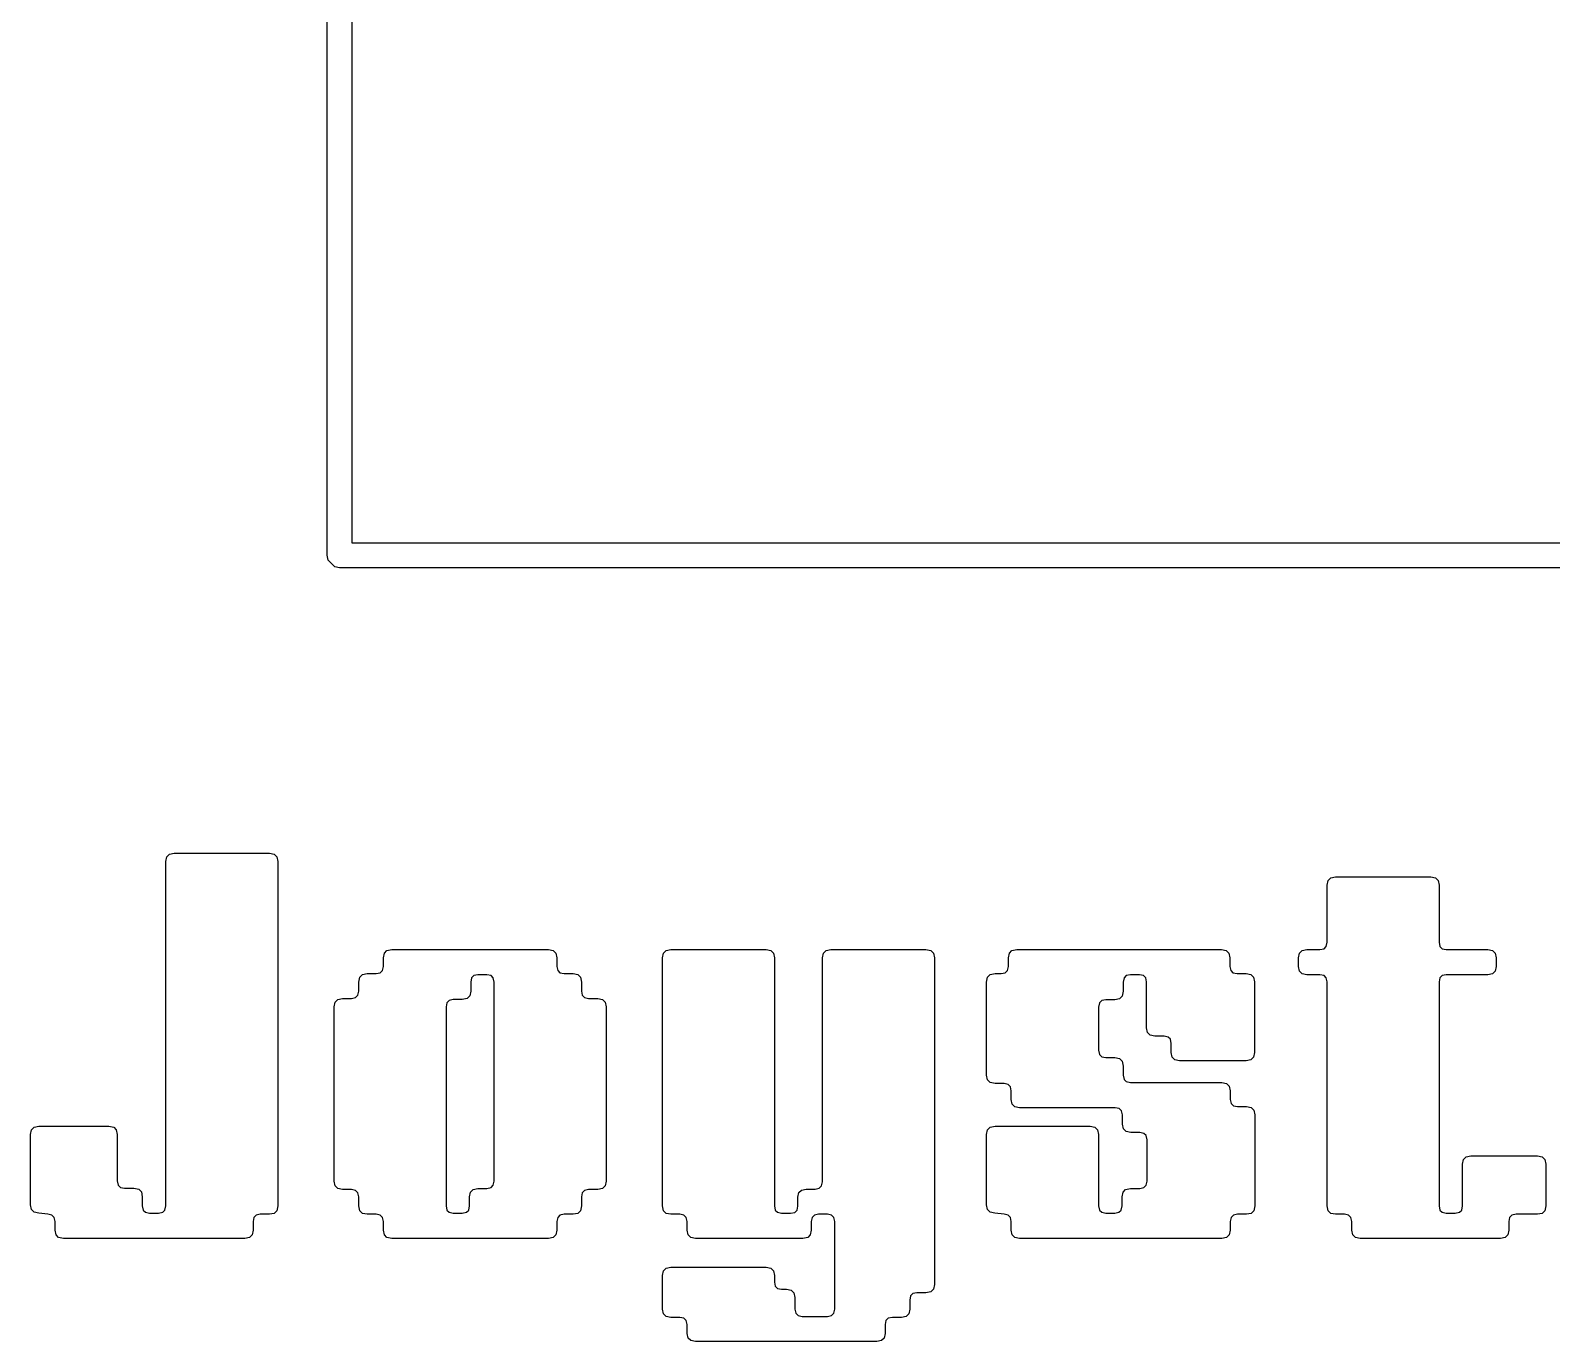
# Model space of a CAD drawing. Header units: millimetres. Extents: x 60 to 220, y -152 to -53.
# Drawn here: x 167.97 to 175.75, y -130.32 to -123.62 of the extents above; entities that cross this region are included whole.
import ezdxf

# ---------------------------------------------------------------- set-up
doc = ezdxf.new("R2010")
doc.units = ezdxf.units.MM
doc.layers.add('F.Silkscreen', color=41, linetype='CONTINUOUS', true_color=0xf2eda1)

msp = doc.modelspace()

# ---------------------------------------------------------------- linework, layer by layer
at = {"layer": 'F.Silkscreen', "linetype": 'CONTINUOUS'}
for p, q in [((169.4865, -126.3), (169.4865, -120.0635)), ((169.6135, -120), (169.6135, -126.2365)), ((169.6135, -126.2365), (180.3865, -126.2365)), ((169.491334, -126.3243), (169.4865, -126.3)), ((169.5257, -126.358666), (169.491334, -126.3243)), ((169.55, -126.3635), (169.5257, -126.358666)), ((180.45, -126.3635), (169.55, -126.3635)), ((168.661166, -127.86629), (168.666188, -127.841947)), ((168.666188, -127.841947), (168.679665, -127.828449)), ((168.679665, -127.828449), (168.703939, -127.823425)), ((168.703939, -127.823425), (169.190928, -127.823425)), ((169.190928, -127.823425), (169.215202, -127.828449)), ((169.215202, -127.828449), (169.228679, -127.841947)), ((169.228679, -127.841947), (169.233701, -127.86629)), ((168.661166, -129.627036), (168.661166, -127.86629)), ((169.233701, -127.86629), (169.233701, -129.627036)), ((174.602129, -127.98719), (174.607151, -127.962847)), ((174.602129, -128.278816), (174.602129, -127.98719)), ((174.607151, -127.962847), (174.620628, -127.949349)), ((174.620628, -127.949349), (174.644902, -127.944325)), ((174.644902, -127.944325), (175.131891, -127.944325)), ((175.131891, -127.944325), (175.156165, -127.949349)), ((175.156165, -127.949349), (175.169642, -127.962847)), ((175.169642, -127.962847), (175.174664, -127.98719)), ((175.174664, -127.98719), (175.174664, -128.278816)), ((169.792684, -128.32078), (169.817045, -128.315819)), ((169.817045, -128.315819), (170.618742, -128.315819)), ((170.618742, -128.315819), (170.643102, -128.32078)), ((171.22041, -128.320849), (171.244675, -128.315819)), ((171.244675, -128.315819), (171.731573, -128.315819)), ((171.731573, -128.315819), (171.755838, -128.320849)), ((172.038876, -128.320855), (172.063133, -128.315819)), ((172.063133, -128.315819), (172.550031, -128.315819)), ((172.550031, -128.315819), (172.574296, -128.320849)), ((172.989976, -128.320784), (173.014397, -128.315819)), ((173.014397, -128.315819), (174.061558, -128.315819)), ((174.061558, -128.315819), (174.085919, -128.32078)), ((174.473721, -128.320828), (174.498081, -128.315819)), ((174.498081, -128.315819), (174.565217, -128.315819)), ((174.565217, -128.315819), (174.586163, -128.311483)), ((174.586163, -128.311483), (174.597794, -128.299831)), ((174.597794, -128.299831), (174.602129, -128.278816)), ((175.174664, -128.278816), (175.178999, -128.299831)), ((175.178999, -128.299831), (175.19063, -128.311483)), ((175.19063, -128.311483), (175.211576, -128.315819)), ((175.211576, -128.315819), (175.423517, -128.315819)), ((175.423517, -128.315819), (175.447817, -128.320824)), ((169.774272, -128.357767), (169.779249, -128.334031)), ((169.774272, -128.40283), (169.774272, -128.357767)), ((169.779249, -128.334031), (169.792684, -128.32078)), ((170.643102, -128.32078), (170.656538, -128.334031)), ((170.656538, -128.334031), (170.661515, -128.357767)), ((170.661515, -128.357767), (170.661515, -128.40283)), ((171.201902, -128.358775), (171.206928, -128.334372)), ((171.201902, -129.626945), (171.201902, -128.358775)), ((171.206928, -128.334372), (171.22041, -128.320849)), ((171.755838, -128.320849), (171.769319, -128.334372)), ((171.769319, -128.334372), (171.774346, -128.358775)), ((171.774346, -128.358775), (171.774346, -129.626945)), ((172.02036, -128.358867), (172.025391, -128.334402)), ((172.02036, -129.503755), (172.02036, -128.358867)), ((172.025391, -128.334402), (172.038876, -128.320855)), ((172.574296, -128.320849), (172.587777, -128.334372)), ((172.587777, -128.334372), (172.592804, -128.358775)), ((172.592804, -128.358775), (172.592804, -130.028022)), ((172.971533, -128.357767), (172.976516, -128.334039)), ((172.971533, -128.40283), (172.971533, -128.357767)), ((172.976516, -128.334039), (172.989976, -128.320784)), ((174.085919, -128.32078), (174.099354, -128.334031)), ((174.099354, -128.334031), (174.104331, -128.357767)), ((174.104331, -128.357767), (174.104331, -128.40283)), ((174.455217, -128.358409), (174.460231, -128.334256)), ((174.455217, -128.402189), (174.455217, -128.358409)), ((174.460231, -128.334256), (174.473721, -128.320828)), ((175.447817, -128.320824), (175.461282, -128.334248)), ((175.461282, -128.334248), (175.46629, -128.358409)), ((175.46629, -128.358409), (175.46629, -128.402189)), ((169.648426, -128.481965), (169.653457, -128.457501)), ((169.653457, -128.457501), (169.666943, -128.443953)), ((169.666943, -128.443953), (169.691199, -128.438917)), ((169.691199, -128.438917), (169.737361, -128.438917)), ((169.737361, -128.438917), (169.758394, -128.434644)), ((169.758394, -128.434644), (169.769983, -128.42324)), ((169.769983, -128.42324), (169.774272, -128.40283)), ((170.225213, -128.460829), (170.22087, -128.481965)), ((170.236853, -128.449128), (170.225213, -128.460829)), ((170.257781, -128.444779), (170.236853, -128.449128)), ((170.304035, -128.444779), (170.257781, -128.444779)), ((170.324963, -128.449128), (170.304035, -128.444779)), ((170.336602, -128.460829), (170.324963, -128.449128)), ((170.340946, -128.481965), (170.336602, -128.460829)), ((170.661515, -128.40283), (170.66581, -128.423231)), ((170.66581, -128.423231), (170.677424, -128.434639)), ((170.677424, -128.434639), (170.698517, -128.438917)), ((170.698517, -128.438917), (170.744679, -128.438917)), ((170.744679, -128.438917), (170.768935, -128.443953)), ((170.768935, -128.443953), (170.782421, -128.457501)), ((170.782421, -128.457501), (170.787452, -128.481965)), ((172.860341, -128.48224), (172.865386, -128.457593)), ((172.865386, -128.457593), (172.878884, -128.443972)), ((172.878884, -128.443972), (172.903114, -128.438917)), ((172.903114, -128.438917), (172.934622, -128.438917)), ((172.934622, -128.438917), (172.955655, -128.434644)), ((172.955655, -128.434644), (172.967244, -128.42324)), ((172.967244, -128.42324), (172.971533, -128.40283)), ((173.56308, -128.460921), (173.558723, -128.48224)), ((173.574732, -128.449146), (173.56308, -128.460921)), ((173.595634, -128.444779), (173.574732, -128.449146)), ((173.641796, -128.444779), (173.595634, -128.444779)), ((173.662759, -128.449103), (173.641796, -128.444779)), ((173.674382, -128.460705), (173.662759, -128.449103)), ((173.678707, -128.481599), (173.674382, -128.460705)), ((174.104331, -128.40283), (174.10862, -128.42324)), ((174.10862, -128.42324), (174.120209, -128.434644)), ((174.120209, -128.434644), (174.141242, -128.438917)), ((174.141242, -128.438917), (174.187496, -128.438917)), ((174.187496, -128.438917), (174.211787, -128.443929)), ((174.211787, -128.443929), (174.225256, -128.457377)), ((174.225256, -128.457377), (174.230269, -128.481599)), ((174.460231, -128.426341), (174.455217, -128.402189)), ((174.473721, -128.439769), (174.460231, -128.426341)), ((174.498081, -128.444779), (174.473721, -128.439769)), ((174.565217, -128.444779), (174.498081, -128.444779)), ((174.586155, -128.449121), (174.565217, -128.444779)), ((174.59779, -128.460798), (174.586155, -128.449121)), ((174.602129, -128.481873), (174.59779, -128.460798)), ((175.179003, -128.460798), (175.174664, -128.481873)), ((175.190639, -128.449121), (175.179003, -128.460798)), ((175.211576, -128.444779), (175.190639, -128.449121)), ((175.423517, -128.444779), (175.211576, -128.444779)), ((175.447817, -128.439774), (175.423517, -128.444779)), ((175.461282, -128.42635), (175.447817, -128.439774)), ((175.46629, -128.402189), (175.461282, -128.42635)), ((169.632412, -128.561326), (169.644076, -128.549621)), ((169.644076, -128.549621), (169.648426, -128.528493)), ((169.648426, -128.528493), (169.648426, -128.481965)), ((170.22087, -128.528493), (170.215839, -128.552957)), ((170.22087, -128.481965), (170.22087, -128.528493)), ((170.340946, -129.500091), (170.340946, -128.481965)), ((170.787452, -128.481965), (170.787452, -128.528493)), ((170.787452, -128.528493), (170.791796, -128.54963)), ((170.791796, -128.54963), (170.803435, -128.561331)), ((172.860341, -128.95833), (172.860341, -128.48224)), ((173.558723, -128.528951), (173.553672, -128.553589)), ((173.558723, -128.48224), (173.558723, -128.528951)), ((173.678707, -128.716072), (173.678707, -128.481599)), ((174.230269, -128.481599), (174.230269, -128.841735)), ((174.602129, -129.626945), (174.602129, -128.481873)), ((175.174664, -128.481873), (175.174664, -129.626945)), ((169.522488, -128.608727), (169.527519, -128.584263)), ((169.522488, -129.500091), (169.522488, -128.608727)), ((169.527519, -128.584263), (169.541005, -128.570715)), ((169.541005, -128.570715), (169.565261, -128.565679)), ((169.565261, -128.565679), (169.611423, -128.565679)), ((169.611423, -128.565679), (169.632412, -128.561326)), ((170.099276, -128.587591), (170.094932, -128.608727)), ((170.094932, -128.608727), (170.094932, -129.626853)), ((170.110915, -128.57589), (170.099276, -128.587591)), ((170.131843, -128.571541), (170.110915, -128.57589)), ((170.178097, -128.571541), (170.131843, -128.571541)), ((170.202353, -128.566505), (170.178097, -128.571541)), ((170.215839, -128.552957), (170.202353, -128.566505)), ((170.803435, -128.561331), (170.824363, -128.565679)), ((170.824363, -128.565679), (170.870525, -128.565679)), ((170.870525, -128.565679), (170.894842, -128.57072)), ((170.894842, -128.57072), (170.908353, -128.584272)), ((170.908353, -128.584272), (170.91339, -128.608727)), ((170.91339, -128.608727), (170.91339, -129.500091)), ((173.437142, -128.588416), (173.432785, -128.609734)), ((173.432785, -128.609734), (173.432785, -128.830835)), ((173.448794, -128.576641), (173.437142, -128.588416)), ((173.469697, -128.572274), (173.448794, -128.576641)), ((173.515859, -128.572274), (173.469697, -128.572274)), ((173.54015, -128.567214), (173.515859, -128.572274)), ((173.553672, -128.553589), (173.54015, -128.567214)), ((173.683725, -128.740354), (173.678707, -128.716072)), ((173.697198, -128.753827), (173.683725, -128.740354)), ((173.721481, -128.758845), (173.697198, -128.753827)), ((173.767734, -128.758845), (173.721481, -128.758845)), ((173.788697, -128.763168), (173.767734, -128.758845)), ((173.80032, -128.774771), (173.788697, -128.763168)), ((173.804645, -128.795664), (173.80032, -128.774771)), ((173.432785, -128.830835), (173.437142, -128.852154)), ((173.437142, -128.852154), (173.448794, -128.863929)), ((173.804645, -128.841735), (173.804645, -128.795664)), ((173.809658, -128.865956), (173.804645, -128.841735)), ((174.230269, -128.841735), (174.225256, -128.865956)), ((173.448794, -128.863929), (173.469697, -128.868296)), ((173.469697, -128.868296), (173.515859, -128.868296)), ((173.515859, -128.868296), (173.54015, -128.873356)), ((173.54015, -128.873356), (173.553672, -128.886981)), ((173.553672, -128.886981), (173.558723, -128.911619)), ((173.558723, -128.911619), (173.558723, -128.95833)), ((173.823127, -128.879405), (173.809658, -128.865956)), ((173.847418, -128.884416), (173.823127, -128.879405)), ((174.187496, -128.884416), (173.847418, -128.884416)), ((174.211787, -128.879405), (174.187496, -128.884416)), ((174.225256, -128.865956), (174.211787, -128.879405)), ((172.865386, -128.982976), (172.860341, -128.95833)), ((172.878884, -128.996598), (172.865386, -128.982976)), ((172.903114, -129.001653), (172.878884, -128.996598)), ((172.949276, -129.001653), (172.903114, -129.001653)), ((172.97037, -129.005931), (172.949276, -129.001653)), ((172.981984, -129.017339), (172.97037, -129.005931)), ((172.986279, -129.03774), (172.981984, -129.017339)), ((173.558723, -128.95833), (173.56308, -128.979649)), ((173.56308, -128.979649), (173.574732, -128.991424)), ((173.574732, -128.991424), (173.595634, -128.995791)), ((173.595634, -128.995791), (174.063665, -128.995791)), ((174.063665, -128.995791), (174.088025, -129.000752)), ((174.088025, -129.000752), (174.101461, -129.014003)), ((174.101461, -129.014003), (174.106438, -129.03774)), ((172.986279, -129.082802), (172.986279, -129.03774)), ((172.991256, -129.106539), (172.986279, -129.082802)), ((174.106438, -129.03774), (174.106438, -129.082802)), ((174.106438, -129.082802), (174.110727, -129.103212)), ((173.004691, -129.11979), (172.991256, -129.106539)), ((173.029052, -129.124751), (173.004691, -129.11979)), ((173.517965, -129.124751), (173.029052, -129.124751)), ((173.538894, -129.1291), (173.517965, -129.124751)), ((173.550533, -129.140801), (173.538894, -129.1291)), ((173.554876, -129.161937), (173.550533, -129.140801)), ((173.554876, -129.208465), (173.554876, -129.161937)), ((174.110727, -129.103212), (174.122316, -129.114616)), ((174.122316, -129.114616), (174.143349, -129.118889)), ((174.143349, -129.118889), (174.189511, -129.118889)), ((174.189511, -129.118889), (174.213767, -129.123926)), ((174.213767, -129.123926), (174.227253, -129.137473)), ((174.227253, -129.137473), (174.232284, -129.161937)), ((174.232284, -129.161937), (174.232284, -129.626853)), ((167.968646, -129.261222), (167.973659, -129.237)), ((167.973659, -129.237), (167.987128, -129.223552)), ((167.987128, -129.223552), (168.011419, -129.21854)), ((168.011419, -129.21854), (168.370364, -129.21854)), ((168.370364, -129.21854), (168.394603, -129.223589)), ((168.394603, -129.223589), (168.408097, -129.237186)), ((168.408097, -129.237186), (168.413137, -129.261771)), ((172.860341, -129.261222), (172.865354, -129.237)), ((172.865354, -129.237), (172.878824, -129.223552)), ((172.878824, -129.223552), (172.903114, -129.21854)), ((172.903114, -129.21854), (173.390012, -129.21854)), ((173.390012, -129.21854), (173.414251, -129.223589)), ((173.414251, -129.223589), (173.427745, -129.237186)), ((173.427745, -129.237186), (173.432785, -129.261771)), ((173.559914, -129.232921), (173.554876, -129.208465)), ((173.573424, -129.246472), (173.559914, -129.232921)), ((173.597741, -129.251513), (173.573424, -129.246472)), ((173.643903, -129.251513), (173.597741, -129.251513)), ((173.664823, -129.255868), (173.643903, -129.251513)), ((167.968646, -129.621358), (167.968646, -129.261222)), ((168.413137, -129.261771), (168.413137, -129.499359)), ((172.860341, -129.621358), (172.860341, -129.261222)), ((173.432785, -129.261771), (173.432785, -129.62667)), ((173.676466, -129.267594), (173.664823, -129.255868)), ((173.680814, -129.288791), (173.676466, -129.267594)), ((173.680814, -129.5), (173.680814, -129.288791)), ((175.294649, -129.413629), (175.299662, -129.389408)), ((175.299662, -129.389408), (175.313131, -129.375959)), ((175.313131, -129.375959), (175.337422, -129.370948)), ((175.337422, -129.370948), (175.677408, -129.370948)), ((175.677408, -129.370948), (175.701759, -129.375964)), ((175.701759, -129.375964), (175.715253, -129.389416)), ((175.715253, -129.389416), (175.720272, -129.413629)), ((175.294649, -129.62722), (175.294649, -129.413629)), ((175.720272, -129.413629), (175.720272, -129.62722)), ((168.413137, -129.499359), (168.417489, -129.520616)), ((168.417489, -129.520616), (168.429137, -129.532367)), ((168.429137, -129.532367), (168.450048, -129.536728)), ((168.450048, -129.536728), (168.498317, -129.536728)), ((168.498317, -129.536728), (168.522556, -129.541776)), ((168.522556, -129.541776), (168.53605, -129.555373)), ((168.53605, -129.555373), (168.54109, -129.579959)), ((169.527519, -129.524555), (169.522488, -129.500091)), ((169.541005, -129.538103), (169.527519, -129.524555)), ((169.565261, -129.543139), (169.541005, -129.538103)), ((169.611423, -129.543139), (169.565261, -129.543139)), ((169.632412, -129.547492), (169.611423, -129.543139)), ((169.644076, -129.559197), (169.632412, -129.547492)), ((169.648426, -129.580325), (169.644076, -129.559197)), ((170.215008, -129.580325), (170.220039, -129.555861)), ((170.220039, -129.555861), (170.233525, -129.542314)), ((170.233525, -129.542314), (170.257781, -129.537277)), ((170.257781, -129.537277), (170.304035, -129.537277)), ((170.304035, -129.537277), (170.324963, -129.532929)), ((170.324963, -129.532929), (170.336602, -129.521228)), ((170.336602, -129.521228), (170.340946, -129.500091)), ((170.791796, -129.559189), (170.787452, -129.580325)), ((170.803435, -129.547488), (170.791796, -129.559189)), ((170.824363, -129.543139), (170.803435, -129.547488)), ((170.870525, -129.543139), (170.824363, -129.543139)), ((170.894842, -129.538098), (170.870525, -129.543139)), ((170.908353, -129.524547), (170.894842, -129.538098)), ((170.91339, -129.500091), (170.908353, -129.524547)), ((171.894422, -129.58289), (171.899399, -129.559153)), ((171.899399, -129.559153), (171.912834, -129.545902)), ((171.912834, -129.545902), (171.937195, -129.540941)), ((171.937195, -129.540941), (171.983448, -129.540941)), ((171.983448, -129.540941), (172.004377, -129.536592)), ((172.004377, -129.536592), (172.016016, -129.524891)), ((172.016016, -129.524891), (172.02036, -129.503755)), ((173.552861, -129.580325), (173.557892, -129.555861)), ((173.557892, -129.555861), (173.571378, -129.542314)), ((173.571378, -129.542314), (173.595634, -129.537277)), ((173.595634, -129.537277), (173.643903, -129.537277)), ((173.643903, -129.537277), (173.664823, -129.532922)), ((173.664823, -129.532922), (173.676466, -129.521197)), ((173.676466, -129.521197), (173.680814, -129.5)), ((167.973646, -129.645597), (167.968646, -129.621358)), ((168.54109, -129.579959), (168.54109, -129.62667)), ((168.54109, -129.62667), (168.545448, -129.647919)), ((168.656831, -129.648052), (168.661166, -129.627036)), ((169.233701, -129.627036), (169.228679, -129.651379)), ((169.648426, -129.626853), (169.648426, -129.580325)), ((169.653457, -129.651317), (169.648426, -129.626853)), ((170.094932, -129.626853), (170.099276, -129.64799)), ((170.210665, -129.64799), (170.215008, -129.626853)), ((170.215008, -129.626853), (170.215008, -129.580325)), ((170.787452, -129.626853), (170.782421, -129.651317)), ((170.787452, -129.580325), (170.787452, -129.626853)), ((171.206928, -129.651348), (171.201902, -129.626945)), ((171.774346, -129.626945), (171.778685, -129.648021)), ((171.890133, -129.648362), (171.894422, -129.627952)), ((171.894422, -129.627952), (171.894422, -129.58289)), ((172.865342, -129.645597), (172.860341, -129.621358)), ((173.432785, -129.62667), (173.437138, -129.647928)), ((173.548512, -129.647981), (173.552861, -129.626853)), ((173.552861, -129.626853), (173.552861, -129.580325)), ((174.232284, -129.626853), (174.227253, -129.651317)), ((174.607155, -129.651348), (174.602129, -129.626945)), ((175.174664, -129.626945), (175.179003, -129.648021)), ((175.290323, -129.648113), (175.294649, -129.62722)), ((175.720272, -129.62722), (175.715253, -129.651432)), ((167.987066, -129.659037), (167.973646, -129.645597)), ((168.011235, -129.664039), (167.987066, -129.659037)), ((168.057397, -129.669901), (168.011235, -129.664039)), ((168.078613, -129.674188), (168.057397, -129.669901)), ((168.090276, -129.685604), (168.078613, -129.674188)), ((168.094583, -129.705988), (168.090276, -129.685604)), ((168.094583, -129.751051), (168.094583, -129.705988)), ((168.545448, -129.647919), (168.557121, -129.659674)), ((168.557121, -129.659674), (168.578093, -129.664039)), ((168.578093, -129.664039), (168.624254, -129.664039)), ((168.624254, -129.664039), (168.6452, -129.659703)), ((168.6452, -129.659703), (168.656831, -129.648052)), ((169.112059, -129.685587), (169.107764, -129.705988)), ((169.107764, -129.705988), (169.107764, -129.751051)), ((169.123673, -129.674179), (169.112059, -129.685587)), ((169.144766, -129.669901), (169.123673, -129.674179)), ((169.190928, -129.669901), (169.144766, -129.669901)), ((169.215202, -129.664877), (169.190928, -129.669901)), ((169.228679, -129.651379), (169.215202, -129.664877)), ((169.666943, -129.664865), (169.653457, -129.651317)), ((169.691199, -129.669901), (169.666943, -129.664865)), ((169.737361, -129.669901), (169.691199, -129.669901)), ((169.758394, -129.674175), (169.737361, -129.669901)), ((169.769983, -129.685579), (169.758394, -129.674175)), ((169.774272, -129.705988), (169.769983, -129.685579)), ((169.774272, -129.751051), (169.774272, -129.705988)), ((170.099276, -129.64799), (170.110915, -129.659691)), ((170.110915, -129.659691), (170.131843, -129.664039)), ((170.131843, -129.664039), (170.178097, -129.664039)), ((170.178097, -129.664039), (170.199025, -129.659691)), ((170.199025, -129.659691), (170.210665, -129.64799)), ((170.66581, -129.685587), (170.661515, -129.705988)), ((170.661515, -129.705988), (170.661515, -129.751051)), ((170.677424, -129.674179), (170.66581, -129.685587)), ((170.698517, -129.669901), (170.677424, -129.674179)), ((170.744679, -129.669901), (170.698517, -129.669901)), ((170.768935, -129.664865), (170.744679, -129.669901)), ((170.782421, -129.651317), (170.768935, -129.664865)), ((171.22041, -129.664871), (171.206928, -129.651348)), ((171.244675, -129.669901), (171.22041, -129.664871)), ((171.290837, -129.669901), (171.244675, -129.669901)), ((171.311931, -129.674179), (171.290837, -129.669901)), ((171.323544, -129.685587), (171.311931, -129.674179)), ((171.32784, -129.705988), (171.323544, -129.685587)), ((171.32784, -129.751051), (171.32784, -129.705988)), ((171.778685, -129.648021), (171.79032, -129.659697)), ((171.79032, -129.659697), (171.811257, -129.664039)), ((171.811257, -129.664039), (171.857511, -129.664039)), ((171.857511, -129.664039), (171.878544, -129.659766)), ((171.878544, -129.659766), (171.890133, -129.648362)), ((171.967496, -129.685579), (171.963207, -129.705988)), ((171.963207, -129.705988), (171.963207, -129.751051)), ((171.979085, -129.674175), (171.967496, -129.685579)), ((172.000118, -129.669901), (171.979085, -129.674175)), ((172.046371, -129.669901), (172.000118, -129.669901)), ((172.0673, -129.67425), (172.046371, -129.669901)), ((172.078939, -129.685951), (172.0673, -129.67425)), ((172.083283, -129.707087), (172.078939, -129.685951)), ((172.083283, -130.154418), (172.083283, -129.707087)), ((172.878762, -129.659037), (172.865342, -129.645597)), ((172.902931, -129.664039), (172.878762, -129.659037)), ((172.949093, -129.669901), (172.902931, -129.664039)), ((172.970309, -129.674188), (172.949093, -129.669901)), ((172.981972, -129.685604), (172.970309, -129.674188)), ((172.986279, -129.705988), (172.981972, -129.685604)), ((172.986279, -129.751051), (172.986279, -129.705988)), ((173.437138, -129.647928), (173.448785, -129.659678)), ((173.448785, -129.659678), (173.469697, -129.664039)), ((173.469697, -129.664039), (173.515859, -129.664039)), ((173.515859, -129.664039), (173.536848, -129.659686)), ((173.536848, -129.659686), (173.548512, -129.647981)), ((174.110727, -129.685579), (174.106438, -129.705988)), ((174.106438, -129.705988), (174.106438, -129.751051)), ((174.122316, -129.674175), (174.110727, -129.685579)), ((174.143349, -129.669901), (174.122316, -129.674175)), ((174.189511, -129.669901), (174.143349, -129.669901)), ((174.213767, -129.664865), (174.189511, -129.669901)), ((174.227253, -129.651317), (174.213767, -129.664865)), ((174.620637, -129.664871), (174.607155, -129.651348)), ((174.644902, -129.669901), (174.620637, -129.664871)), ((174.691064, -129.669901), (174.644902, -129.669901)), ((174.712157, -129.674179), (174.691064, -129.669901)), ((174.723771, -129.685587), (174.712157, -129.674179)), ((174.728066, -129.705988), (174.723771, -129.685587)), ((174.728066, -129.751051), (174.728066, -129.705988)), ((175.179003, -129.648021), (175.190639, -129.659697)), ((175.190639, -129.659697), (175.211576, -129.664039)), ((175.211576, -129.664039), (175.257738, -129.664039)), ((175.257738, -129.664039), (175.278701, -129.659716)), ((175.278701, -129.659716), (175.290323, -129.648113)), ((175.535701, -129.685579), (175.531412, -129.705988)), ((175.531412, -129.705988), (175.531412, -129.751051)), ((175.54729, -129.674175), (175.535701, -129.685579)), ((175.568323, -129.669901), (175.54729, -129.674175)), ((175.677408, -129.669901), (175.568323, -129.669901)), ((175.701759, -129.664885), (175.677408, -129.669901)), ((175.715253, -129.651432), (175.701759, -129.664885)), ((168.09956, -129.774788), (168.094583, -129.751051)), ((168.112996, -129.788038), (168.09956, -129.774788)), ((168.137356, -129.793), (168.112996, -129.788038)), ((169.064991, -129.793), (168.137356, -129.793)), ((169.089351, -129.788038), (169.064991, -129.793)), ((169.102787, -129.774788), (169.089351, -129.788038)), ((169.107764, -129.751051), (169.102787, -129.774788)), ((169.779249, -129.774788), (169.774272, -129.751051)), ((169.792684, -129.788038), (169.779249, -129.774788)), ((169.817045, -129.793), (169.792684, -129.788038)), ((170.618742, -129.793), (169.817045, -129.793)), ((170.643102, -129.788038), (170.618742, -129.793)), ((170.656538, -129.774788), (170.643102, -129.788038)), ((170.661515, -129.751051), (170.656538, -129.774788)), ((171.332816, -129.774788), (171.32784, -129.751051)), ((171.346252, -129.788038), (171.332816, -129.774788)), ((171.370613, -129.793), (171.346252, -129.788038)), ((171.920434, -129.793), (171.370613, -129.793)), ((171.944794, -129.788038), (171.920434, -129.793)), ((171.95823, -129.774788), (171.944794, -129.788038)), ((171.963207, -129.751051), (171.95823, -129.774788)), ((172.991256, -129.774788), (172.986279, -129.751051)), ((173.004691, -129.788038), (172.991256, -129.774788)), ((173.029052, -129.793), (173.004691, -129.788038)), ((174.063665, -129.793), (173.029052, -129.793)), ((174.088025, -129.788038), (174.063665, -129.793)), ((174.101461, -129.774788), (174.088025, -129.788038)), ((174.106438, -129.751051), (174.101461, -129.774788)), ((174.733043, -129.774788), (174.728066, -129.751051)), ((174.746479, -129.788038), (174.733043, -129.774788)), ((174.770839, -129.793), (174.746479, -129.788038)), ((175.488639, -129.793), (174.770839, -129.793)), ((175.512999, -129.788038), (175.488639, -129.793)), ((175.526435, -129.774788), (175.512999, -129.788038)), ((175.531412, -129.751051), (175.526435, -129.774788)), ((171.206924, -129.958067), (171.220401, -129.944569)), ((171.220401, -129.944569), (171.244675, -129.939545)), ((171.244675, -129.939545), (171.731573, -129.939545)), ((171.731573, -129.939545), (171.755846, -129.944569)), ((171.755846, -129.944569), (171.769324, -129.958067)), ((171.201902, -129.98241), (171.206924, -129.958067)), ((171.201902, -130.154601), (171.201902, -129.98241)), ((171.769324, -129.958067), (171.774346, -129.98241)), ((171.774346, -129.98241), (171.774346, -130.016024)), ((171.774346, -130.016024), (171.778676, -130.036978)), ((172.592804, -130.028022), (172.587777, -130.052426)), ((171.778676, -130.036978), (171.790303, -130.048605)), ((171.790303, -130.048605), (171.811257, -130.052935)), ((171.811257, -130.052935), (171.836445, -130.052935)), ((171.836445, -130.052935), (171.860779, -130.057963)), ((171.860779, -130.057963), (171.874281, -130.071465)), ((171.874281, -130.071465), (171.879309, -130.0958)), ((171.879309, -130.0958), (171.879309, -130.154601)), ((172.47121, -130.087028), (172.466866, -130.108164)), ((172.482849, -130.075327), (172.47121, -130.087028)), ((172.503777, -130.070978), (172.482849, -130.075327)), ((172.550031, -130.070978), (172.503777, -130.070978)), ((172.574296, -130.065948), (172.550031, -130.070978)), ((172.587777, -130.052426), (172.574296, -130.065948)), ((171.206924, -130.178944), (171.201902, -130.154601)), ((171.220401, -130.192442), (171.206924, -130.178944)), ((171.879309, -130.154601), (171.883644, -130.175616)), ((171.883644, -130.175616), (171.895275, -130.187268)), ((172.0673, -130.187255), (172.078939, -130.175554)), ((172.078939, -130.175554), (172.083283, -130.154418)), ((172.461839, -130.178913), (172.448358, -130.192436)), ((172.466866, -130.154509), (172.461839, -130.178913)), ((172.466866, -130.108164), (172.466866, -130.154509)), ((171.244675, -130.197466), (171.220401, -130.192442)), ((171.290837, -130.197466), (171.244675, -130.197466)), ((171.311931, -130.201744), (171.290837, -130.197466)), ((171.323544, -130.213152), (171.311931, -130.201744)), ((171.32784, -130.233553), (171.323544, -130.213152)), ((171.32784, -130.278615), (171.32784, -130.233553)), ((171.895275, -130.187268), (171.916221, -130.191604)), ((171.916221, -130.191604), (172.046371, -130.191604)), ((172.046371, -130.191604), (172.0673, -130.187255)), ((172.345217, -130.213143), (172.340928, -130.233553)), ((172.340928, -130.233553), (172.340928, -130.278615)), ((172.356807, -130.201739), (172.345217, -130.213143)), ((172.37784, -130.197466), (172.356807, -130.201739)), ((172.424093, -130.197466), (172.37784, -130.197466)), ((172.448358, -130.192436), (172.424093, -130.197466)), ((171.332816, -130.302352), (171.32784, -130.278615)), ((171.346252, -130.315603), (171.332816, -130.302352)), ((171.370613, -130.320564), (171.346252, -130.315603)), ((172.298155, -130.320564), (171.370613, -130.320564)), ((172.322516, -130.315603), (172.298155, -130.320564)), ((172.335952, -130.302352), (172.322516, -130.315603)), ((172.340928, -130.278615), (172.335952, -130.302352))]:
    msp.add_line(p, q, dxfattribs=at)

doc.saveas('drawing.dxf')
